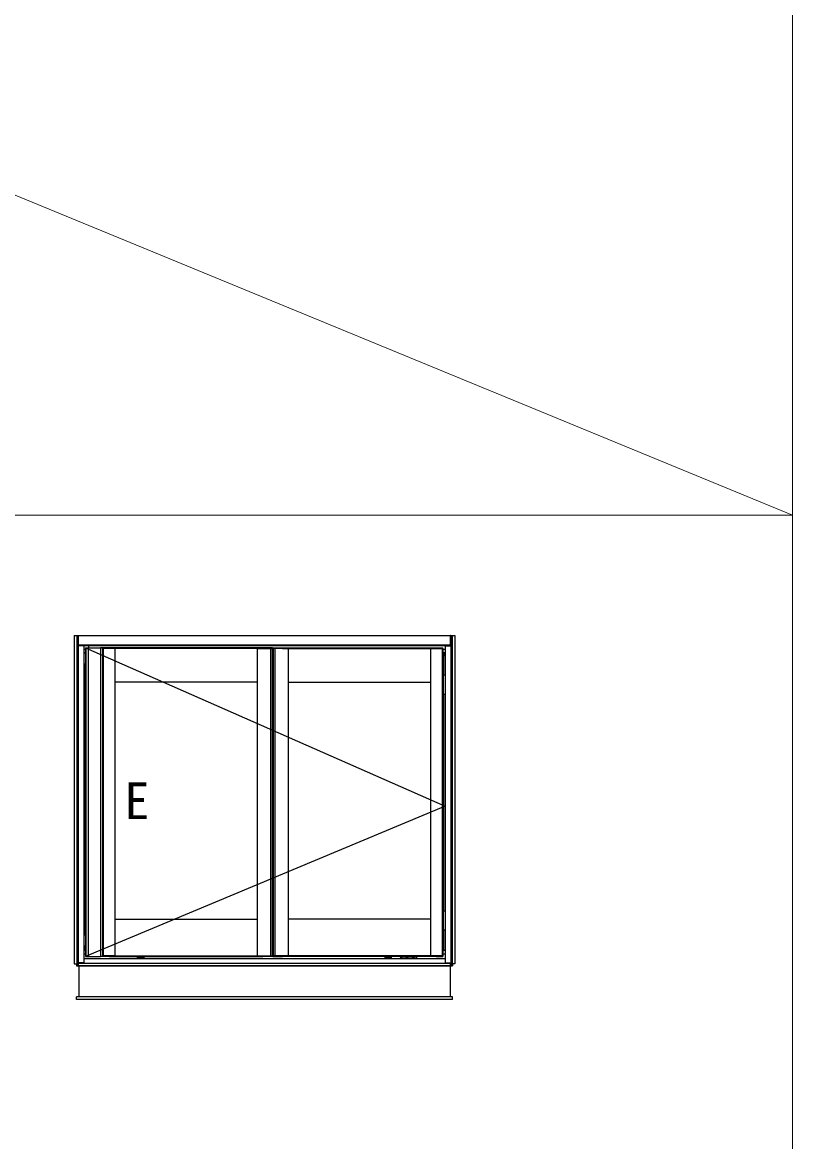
# Model space of a CAD drawing. Units: millimetres, scale not verified. Extents: x -10500 to 10500, y -15656 to 15563.
# Drawn here: x 576 to 3041, y -8603 to -5021 of the extents above; entities that cross this region are included whole.
import ezdxf
from ezdxf.enums import TextEntityAlignment as Align

# ---------------------------------------------------------------- set-up
doc = ezdxf.new("R2010")
doc.units = ezdxf.units.MM
doc.header["$LTSCALE"] = 80
doc.layers.add('0-1_TABLE1', color=7, linetype='Continuous', lineweight=18)
doc.layers.add('0-3_YKK_A1', color=4, linetype='Continuous')
doc.layers.add('0-4_YKK_D', color=6, linetype='Continuous')
doc.styles.add('ＭＳ ゴシック', font='')
doc.styles.get('ＭＳ ゴシック').set_extended_font_data('MS Gothic')

msp = doc.modelspace()

# ---------------------------------------------------------------- linework, layer by layer
at = {"layer": '0-1_TABLE1'}
for p, q in [((3040.95, -1437.98), (3040.95, -11797.98)), ((-2059.05, -4497.98), (3040.95, -6597.98)), ((-8900, -6597.98), (3040.95, -6597.98))]:
    msp.add_line(p, q, dxfattribs=at)
at = {"layer": '0-3_YKK_A1'}
for p, q in [((740.95, -6982.98), (740.95, -8033.98)), ((740.95, -6982.98), (753.95, -6982.98)), ((749.75, -6982.98), (749.75, -8033.98)), ((753.95, -6982.98), (753.95, -8039.98)), ((754.45, -6982.98), (1946.45, -6982.98)), ((754.45, -7015.98), (754.45, -6982.98)), ((1946.45, -7015.98), (1946.45, -6982.98)), ((1946.95, -6982.98), (1946.95, -8039.98)), ((1946.95, -6982.98), (1959.95, -6982.98)), ((1951.15, -6982.98), (1951.15, -8033.98)), ((1959.95, -6982.98), (1959.95, -8033.98)), ((771.95, -7015.98), (753.95, -7015.98)), ((754.45, -7012.98), (1946.45, -7012.98)), ((754.45, -7014.98), (1946.45, -7014.98)), ((768.35, -7014.98), (768.35, -7015.98)), ((769.45, -7014.98), (769.45, -7015.98)), ((771.95, -7015.98), (771.95, -8030.98)), ((786.95, -7014.98), (786.95, -7022.98)), ((1928.95, -7015.98), (1928.95, -8030.98)), ((1928.95, -7015.98), (1946.95, -7015.98)), ((1931.45, -7015.98), (1931.45, -7014.98)), ((1932.55, -7015.98), (1932.55, -7014.98)), ((771.95, -7026.48), (778.05, -7026.48)), ((771.95, -7026.78), (772.45, -7026.78)), ((771.95, -7038.98), (778.05, -7038.98)), ((772.45, -7026.78), (772.45, -7038.98)), ((772.45, -7037.48), (778.05, -7037.48)), ((778.05, -7022.98), (778.05, -8010.98)), ((778.05, -7022.98), (786.05, -7022.98)), ((779.05, -7022.98), (779.05, -8010.98)), ((786.05, -7022.98), (825.55, -7022.98)), ((786.05, -7022.98), (786.05, -8010.98)), ((786.05, -7022.98), (786.05, -8010.98)), ((825.55, -7022.98), (825.55, -8010.98)), ((825.55, -7022.98), (825.55, -8010.98)), ((833.55, -7022.98), (825.55, -7022.98)), ((871.55, -7024.98), (832.05, -7024.98)), ((832.05, -7024.98), (832.05, -8008.98)), ((834.56, -7024.98), (834.56, -8008.98)), ((834.85, -7024.98), (834.85, -7022.98)), ((853.05, -7022.98), (853.05, -7024.98)), ((1345.25, -7022.98), (853.05, -7022.98)), ((1345.25, -7024.98), (853.05, -7024.98)), ((871.55, -7024.98), (871.55, -8008.98)), ((1326.75, -7024.98), (1326.75, -8008.98)), ((1326.75, -7024.98), (1370.25, -7024.98)), ((1345.25, -7022.98), (1345.25, -7024.98)), ((1345.25, -7024.98), (1345.25, -7023.48)), ((1345.25, -7024.98), (1376.25, -7024.98)), ((1375.75, -7022.98), (1345.75, -7022.99)), ((1370.25, -7024.98), (1370.25, -8008.98)), ((1370.25, -7024.98), (1378.25, -7024.98)), ((1370.25, -7024.98), (1370.25, -8008.98)), ((1375.25, -7024.98), (1375.25, -8008.98)), ((1383.25, -7024.98), (1375.25, -7024.98)), ((1376.25, -7024.98), (1376.25, -7023.47)), ((1376.25, -7024.98), (1376.25, -8008.98)), ((1377.25, -7024.98), (1377.25, -7023.47)), ((1408.25, -7024.98), (1377.25, -7024.98)), ((1377.25, -7024.98), (1377.25, -8008.98)), ((1377.75, -7022.98), (1407.75, -7022.99)), ((1378.25, -7024.98), (1378.25, -8008.98)), ((1383.25, -7024.98), (1383.25, -8008.98)), ((1426.75, -7024.98), (1383.25, -7024.98)), ((1383.25, -7024.98), (1383.25, -8008.98)), ((1408.25, -7022.98), (1408.25, -7024.98)), ((1408.25, -7022.98), (1900.45, -7022.98)), ((1408.25, -7024.98), (1408.25, -7023.48)), ((1408.25, -7024.98), (1900.45, -7024.98)), ((1426.75, -7024.98), (1426.75, -8008.98)), ((1881.95, -7024.98), (1881.95, -8008.98)), ((1921.45, -7024.98), (1881.95, -7024.98)), ((1900.45, -7022.98), (1900.45, -7024.98)), ((1918.65, -7024.98), (1918.65, -7022.98)), ((1918.95, -7024.98), (1918.95, -8008.98)), ((1921.45, -7024.98), (1921.45, -8008.98)), ((1921.45, -7026.48), (1928.95, -7026.48)), ((1921.45, -7037.48), (1928.45, -7037.48)), ((1921.45, -7039.98), (1928.45, -7039.98)), ((1921.45, -7043.98), (1928.45, -7043.98)), ((1921.45, -7047.48), (1928.45, -7047.48)), ((1921.45, -7047.78), (1921.45, -7989.98)), ((1921.45, -7047.78), (1923.95, -7047.78)), ((1923.95, -7047.78), (1923.95, -7110.48)), ((1928.45, -7026.78), (1928.45, -8030.98)), ((1928.95, -7026.78), (1928.45, -7026.78)), ((771.95, -7073.98), (778.05, -7073.98)), ((772.45, -7073.98), (772.45, -7941.48)), ((776.95, -7073.98), (776.95, -7941.48)), ((1922.45, -7069.48), (1921.45, -7069.48)), ((1922.45, -7109.48), (1921.45, -7109.48)), ((1921.45, -7109.48), (1922.45, -7109.48)), ((1921.45, -7110.48), (1922.45, -7110.48)), ((1928.45, -7110.48), (1921.45, -7110.48)), ((1326.75, -7132.98), (871.55, -7132.98)), ((1426.75, -7132.98), (1881.95, -7132.98)), ((1921.45, -7170.48), (1928.45, -7170.48)), ((1921.45, -7171.48), (1922.45, -7171.48)), ((1922.45, -7171.48), (1921.45, -7171.48)), ((1923.95, -7170.48), (1923.95, -7864.98)), ((1921.45, -7211.48), (1922.45, -7211.48)), ((1922.45, -7213.98), (1921.45, -7213.98)), ((1922.45, -7823.98), (1921.45, -7823.98)), ((1922.45, -7863.98), (1921.45, -7863.98)), ((1921.45, -7863.98), (1922.45, -7863.98)), ((1921.45, -7864.98), (1922.45, -7864.98)), ((1928.45, -7864.98), (1921.45, -7864.98)), ((871.55, -7890.98), (1326.75, -7890.98)), ((1881.95, -7890.98), (1426.75, -7890.98)), ((771.95, -7941.48), (778.05, -7941.48)), ((1921.45, -7924.98), (1928.45, -7924.98)), ((1921.45, -7925.98), (1922.45, -7925.98)), ((1922.45, -7925.98), (1921.45, -7925.98)), ((1923.95, -7924.98), (1923.95, -7989.98)), ((771.95, -7976.48), (778.05, -7976.48)), ((772.45, -7976.48), (772.45, -8030.98)), ((776.95, -7976.48), (776.95, -7989.98)), ((1921.45, -7965.98), (1922.45, -7965.98)), ((1922.45, -7968.48), (1921.45, -7968.48)), ((772.45, -7989.98), (778.05, -7989.98)), ((778.05, -7989.98), (772.45, -7989.98)), ((772.45, -8001.98), (778.05, -8001.98)), ((772.45, -8016.74), (1928.45, -8016.74)), ((778.05, -8010.98), (786.05, -8010.98)), ((786.05, -8010.98), (825.55, -8010.98)), ((833.55, -8010.98), (825.55, -8010.98)), ((871.55, -8008.98), (832.05, -8008.98)), ((834.85, -8008.98), (834.85, -8010.98)), ((853.05, -8008.98), (1345.25, -8008.98)), ((853.05, -8010.98), (853.05, -8008.98)), ((853.05, -8010.98), (1345.25, -8010.98)), ((944.45, -8012.87), (964.45, -8012.87)), ((944.46, -8011.39), (964.44, -8011.39)), ((964.45, -8011.68), (964.45, -8015.68)), ((1326.75, -8008.98), (1370.25, -8008.98)), ((1345.25, -8008.98), (1376.25, -8008.98)), ((1345.25, -8008.98), (1345.25, -8010.49)), ((1345.25, -8010.98), (1345.25, -8008.98)), ((1375.75, -8010.98), (1345.75, -8010.98)), ((1370.25, -8008.98), (1378.25, -8008.98)), ((1383.25, -8008.98), (1375.25, -8008.98)), ((1376.25, -8008.98), (1376.25, -8010.49)), ((1408.25, -8008.98), (1377.25, -8008.98)), ((1377.25, -8008.98), (1377.25, -8010.49)), ((1377.75, -8010.98), (1407.75, -8010.98)), ((1426.75, -8008.98), (1383.25, -8008.98)), ((1408.25, -8008.98), (1408.25, -8010.49)), ((1900.45, -8008.98), (1408.25, -8008.98)), ((1408.25, -8010.98), (1408.25, -8008.98)), ((1900.45, -8010.98), (1408.25, -8010.98)), ((1736.45, -8012.87), (1756.45, -8012.87)), ((1736.46, -8011.39), (1756.44, -8011.39)), ((1756.45, -8011.68), (1756.45, -8015.68)), ((1784.79, -8012.23), (1786.6, -8011.33)), ((1784.79, -8012.23), (1786.6, -8011.33)), ((1786.79, -8010.98), (1786.6, -8011.33)), ((1786.79, -8010.98), (1786.6, -8011.33)), ((1786.75, -8010.98), (1786.75, -8015.18)), ((1786.75, -8013.78), (1786.75, -8010.98)), ((1786.75, -8010.98), (1786.75, -8015.18)), ((1786.75, -8013.78), (1786.75, -8010.98)), ((1788.75, -8010.98), (1788.75, -8015.18)), ((1788.75, -8010.98), (1788.75, -8015.18)), ((1788.75, -8015.18), (1836.75, -8015.18)), ((1788.75, -8015.18), (1836.75, -8015.18)), ((1806.4, -8011.03), (1806.4, -8012.23)), ((1806.4, -8011.03), (1806.4, -8012.23)), ((1807.1, -8012.23), (1806.4, -8012.23)), ((1807.1, -8012.23), (1806.4, -8012.23)), ((1807.1, -8011.03), (1807.1, -8012.23)), ((1807.1, -8011.03), (1807.1, -8012.23)), ((1826.4, -8011.03), (1826.4, -8012.23)), ((1826.4, -8011.03), (1826.4, -8012.23)), ((1827.1, -8012.23), (1826.4, -8012.23)), ((1827.1, -8012.23), (1826.4, -8012.23)), ((1827.1, -8011.03), (1827.1, -8012.23)), ((1827.1, -8011.03), (1827.1, -8012.23)), ((1836.75, -8010.98), (1836.75, -8015.18)), ((1836.75, -8010.98), (1836.75, -8015.18)), ((1921.45, -8008.98), (1881.95, -8008.98)), ((1900.45, -8010.98), (1900.45, -8008.98)), ((1918.65, -8008.98), (1918.65, -8010.98)), ((1921.45, -7989.98), (1928.45, -7989.98)), ((1921.45, -7989.98), (1928.45, -7989.98)), ((1921.45, -8001.98), (1928.45, -8001.98)), ((740.95, -8033.98), (752.85, -8033.98)), ((748.95, -8033.98), (748.95, -8039.98)), ((748.95, -8039.98), (753.95, -8039.98)), ((752.85, -8039.98), (752.85, -8033.98)), ((772.45, -8030.98), (753.95, -8030.98)), ((754.45, -8039.98), (754.45, -8030.98)), ((754.45, -8031.94), (1946.45, -8031.94)), ((754.45, -8039.98), (1946.45, -8039.98)), ((1944.45, -8039.98), (756.45, -8039.98)), ((756.45, -8039.98), (756.45, -8139.98)), ((1928.45, -8030.98), (1946.95, -8030.98)), ((1944.45, -8039.98), (1944.45, -8139.98)), ((1946.45, -8039.98), (1946.45, -8030.98)), ((1946.95, -8039.98), (1951.95, -8039.98)), ((1948.05, -8033.98), (1948.05, -8039.98)), ((1959.95, -8033.98), (1948.05, -8033.98)), ((1951.95, -8033.98), (1951.95, -8039.98)), ((1951.95, -8139.98), (748.95, -8139.98)), ((748.95, -8147.98), (748.95, -8139.98)), ((1951.95, -8147.98), (748.95, -8147.98)), ((1944.45, -8139.98), (756.45, -8139.98)), ((1951.95, -8147.98), (1951.95, -8139.98))]:
    msp.add_line(p, q, dxfattribs=at)
for points in [[(754.45, -6982.98), (753.95, -6982.98), (753.95, -7015.98), (754.45, -7015.98)], [(1946.95, -6982.98), (1946.45, -6982.98), (1946.45, -7015.98), (1946.95, -7015.98)], [(753.95, -8039.98), (754.45, -8039.98), (754.45, -8030.98), (753.95, -8030.98)], [(1946.95, -8039.98), (1946.45, -8039.98), (1946.45, -8030.98), (1946.95, -8030.98)]]:
    msp.add_lwpolyline(points, close=True, dxfattribs=at)
for points in [[(778.05, -7022.98), (1928.45, -7528.88), (778.05, -8010.98)], [(853.05, -7024.98), (831.85, -7024.98), (831.85, -7023.48)], [(853.05, -7024.98), (853.05, -7022.98), (832.35, -7022.98)], [(1900.45, -7024.98), (1900.45, -7022.98), (1921.15, -7022.98)], [(1900.45, -7024.98), (1921.65, -7024.98), (1921.65, -7023.48)], [(1922.45, -7069.48), (1922.45, -7109.48), (1922.45, -7171.48), (1922.45, -7211.48)], [(1921.45, -7170.48), (1922.45, -7170.48), (1921.45, -7170.48)], [(1921.45, -7211.98), (1922.45, -7211.98), (1922.45, -7213.98)], [(1922.45, -7823.98), (1922.45, -7863.98), (1922.45, -7925.98), (1922.45, -7965.98)], [(1921.45, -7924.98), (1922.45, -7924.98), (1921.45, -7924.98)], [(1921.45, -7966.48), (1922.45, -7966.48), (1922.45, -7968.48)], [(853.05, -8008.98), (831.85, -8008.98), (831.85, -8010.48)], [(853.05, -8008.98), (853.05, -8010.98), (832.35, -8010.98)], [(964.45, -8015.68), (944.45, -8015.68), (944.45, -8011.68)], [(1756.45, -8015.68), (1736.45, -8015.68), (1736.45, -8011.68)], [(1788.75, -8010.98), (1788.75, -8015.18), (1786.75, -8015.18)], [(1788.75, -8010.98), (1788.75, -8015.18), (1786.75, -8015.18)], [(1900.45, -8008.98), (1921.65, -8008.98), (1921.65, -8010.48)], [(1900.45, -8008.98), (1900.45, -8010.98), (1921.15, -8010.98)]]:
    msp.add_lwpolyline(points, dxfattribs=at)
for centre, radius, start, end in [((832.35, -7023.48), 0.5, 90, 180), ((1345.75, -7023.49), 0.5, 90.0054, 180.0054), ((1375.75, -7023.48), 0.5, 0.00541, 90.0054), ((1377.75, -7023.48), 0.5, 89.9946, 179.99459), ((1407.75, -7023.49), 0.5, 359.9946, 89.9946), ((1921.15, -7023.48), 0.5, 0, 90), ((1921.45, -7068.48), 1, 270, 90), ((1921.45, -7822.98), 1, 270, 90), ((832.35, -8010.48), 0.5, 180, 270), ((949.45, -8011.68), 5, 171.92397, 180), ((959.45, -8011.68), 5, 0, 8.07603), ((1345.75, -8010.48), 0.5, 179.9946, 269.9946), ((1375.75, -8010.48), 0.5, 269.9946, 359.99459), ((1377.75, -8010.48), 0.5, 180.00541, 270.0054), ((1407.75, -8010.48), 0.5, 270.0054, 0.0054), ((1741.45, -8011.68), 5, 171.9522, 180), ((1751.45, -8011.68), 5, 0, 8.0478), ((1788.45, -8010.18), 4.2, 190.98052, 242.71904), ((1788.45, -8010.18), 4.2, 190.98052, 242.71904), ((1786.6, -8013.78), 0.154, 242.71904, 0), ((1786.6, -8013.78), 0.154, 242.71904, 0), ((1806.75, -8010.18), 3.75, 192.31783, 347.68217), ((1806.75, -8010.18), 3.75, 192.31783, 347.68217), ((1805.9, -8011.03), 0.5, 0, 5.7387), ((1805.9, -8011.03), 0.5, 0, 5.7387), ((1807.6, -8011.03), 0.5, 174.2613, 180), ((1807.6, -8011.03), 0.5, 174.2613, 180), ((1826.75, -8010.18), 3.75, 192.31783, 347.68217), ((1826.75, -8010.18), 3.75, 192.31783, 347.68217), ((1825.9, -8011.03), 0.5, 0, 5.7387), ((1825.9, -8011.03), 0.5, 0, 5.7387), ((1827.6, -8011.03), 0.5, 174.2613, 180), ((1827.6, -8011.03), 0.5, 174.2613, 180), ((1921.15, -8010.48), 0.5, 270, 0)]:
    msp.add_arc(centre, radius, start, end, dxfattribs=at)
at = {"layer": '0-4_YKK_D'}
for p, q in [((748.45, -8033.98), (748.45, -8034.86)), ((1952.45, -8033.98), (1952.45, -8034.86))]:
    msp.add_line(p, q, dxfattribs=at)

# ---------------------------------------------------------------- texts
at = {"layer": '0-3_YKK_A1', "style": 'ＭＳ ゴシック'}
msp.add_text('E', height=117.3, dxfattribs=at).set_placement((902.52, -7606.06), align=Align.BOTTOM_LEFT)

doc.saveas('drawing.dxf')
